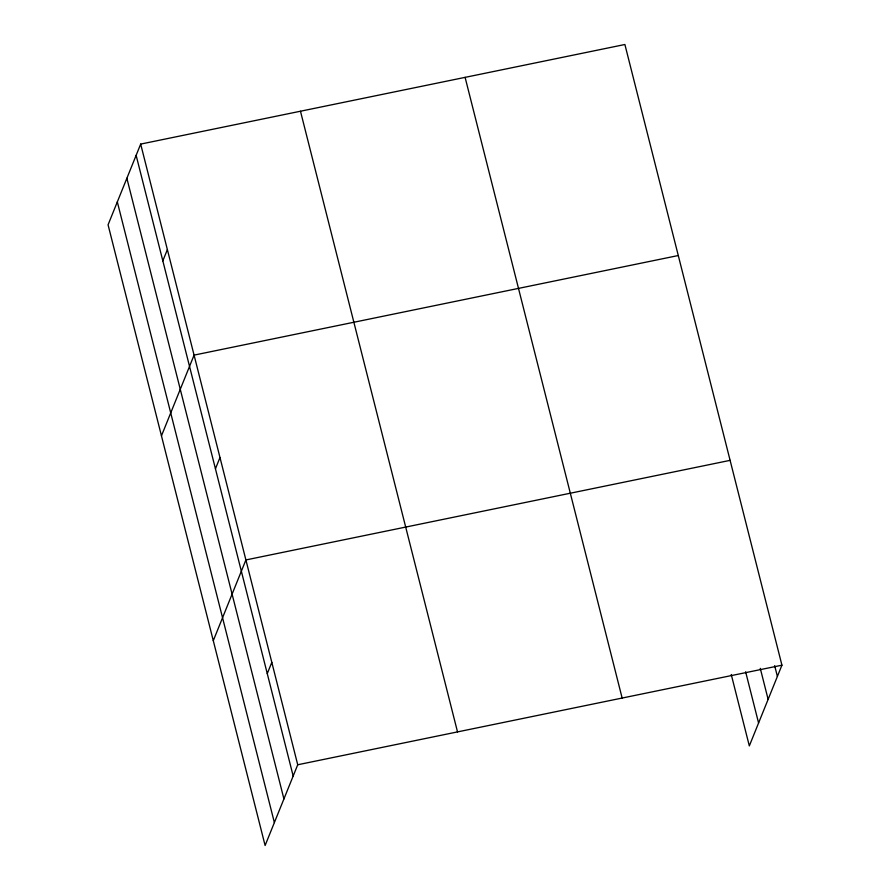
<?xml version="1.0" encoding="UTF-8"?>
<svg xmlns="http://www.w3.org/2000/svg" width="890" height="890" viewBox="0 0 890 890"><rect width="100%" height="100%" fill="white"/><g stroke="black" fill="none" stroke-linecap="round" stroke-linejoin="round"><path stroke-width="1.33" d="M140.676 144.091L108.068 224.814L265.109 845.5L297.727 764.766L140.676 144.091L624.891 44.5L781.932 665.186L749.324 745.909L731.246 674.498M162.826 260.859L167.376 249.601M161.457 435.855L194.076 355.121L678.28 255.53M215.447 468.785L219.986 457.527M213.288 640.678L245.907 559.943L730.111 460.353M267.267 673.619L271.817 662.36M297.727 764.766L781.932 665.186M774.656 665.653L777.393 676.433M760.283 668.368L768.126 699.362M745.62 671.783L758.58 722.98M465.103 77.363L622.143 698.049M300.475 111.228L457.516 731.903M136.137 155.349L293.177 776.024M126.87 178.267L283.921 798.953M117.324 201.897L274.376 822.571"/></g></svg>
